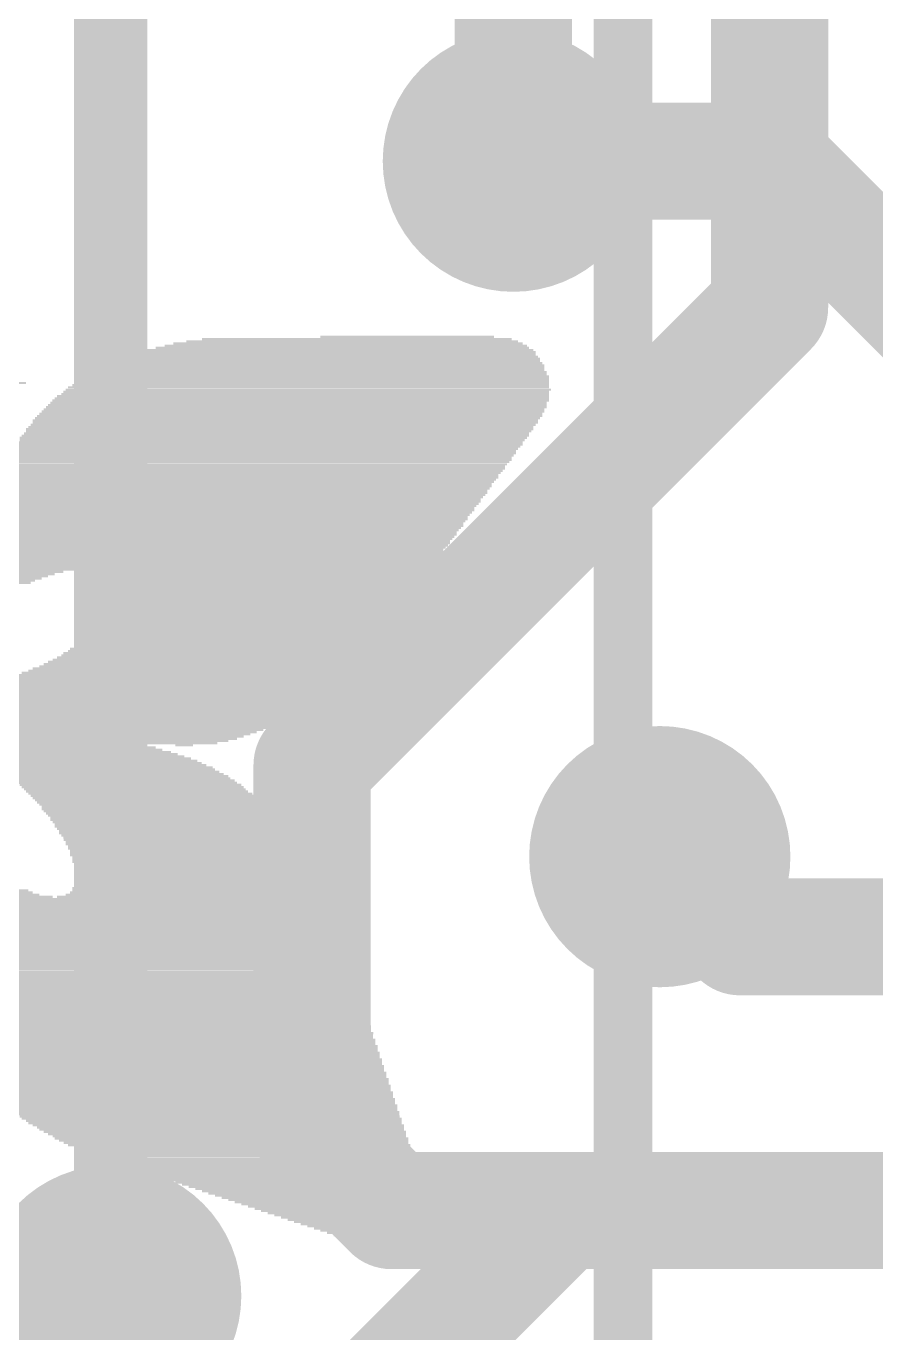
# Model space of a CAD drawing. Extents: x -2.5 to 35.7, y -0.6 to 34.3.
# Drawn here: x 18.122 to 21.07, y 15.62 to 20.154 of the extents above; entities that cross this region are included whole.
import ezdxf

# ---------------------------------------------------------------- set-up
doc = ezdxf.new("R2010")
doc.units = 0
for name, color, linetype in [('1', 12, 'CONTINUOUS'), ('16', 132, 'CONTINUOUS'), ('18', 110, 'CONTINUOUS'), ('21', 40, 'CONTINUOUS'), ('22', 6, 'CONTINUOUS')]:
    doc.layers.add(name, color=color, linetype=linetype)

# ---------------------------------------------------------------- blocks, each defined once
blk = doc.blocks.new('RECT')
blk.add_solid([(-0.5, -0.5), (0.5, -0.5), (-0.5, 0.5), (0.5, 0.5)])
blk = doc.blocks.new('ROUNDV')
at = {"const_width": 0.5}
blk.add_lwpolyline([(0, -0.25, 1), (0, 0.25, 1), (0, -0.25)], format="xyb", dxfattribs=at)

msp = doc.modelspace()

# ---------------------------------------------------------------- linework, layer by layer
at = {"layer": '1'}
for points, const_width in [([(18.415, 21.971), (18.415, 15.748)], 0.254), ([(19.812, 19.685), (19.812, 21.336)], 0.4064), ([(20.701, 19.177), (20.701, 20.955)], 0.4064), ([(20.701, 19.177), (19.1135, 17.5895)], 0.4064), ([(19.1135, 17.5895), (19.1135, 16.3195)], 0.4064), ([(20.32, 17.272), (20.598, 16.994)], 0.4064), ([(20.598, 16.994), (21.6869, 16.994)], 0.4064), ([(19.389, 16.044), (19.1135, 16.3195)], 0.4064), ([(18.288, 14.351), (19.981, 16.044)], 0.4064), ([(19.981, 16.044), (19.389, 16.044)], 0.4064), ([(19.981, 16.044), (20.193, 16.044)], 0.4064), ([(21.6869, 16.044), (20.193, 16.044)], 0.4064)]:
    msp.add_lwpolyline(points, dxfattribs=dict(at, const_width=const_width))
for points, const_width in [([(19.7104, 19.685, 1), (19.9136, 19.685)], 0.2032), ([(20.7728, 19.1052, 1), (20.6292, 19.2488)], 0.2032), ([(20.5994, 19.177, 1), (20.8026, 19.177)], 0.2032), ([(19.2151, 17.5895, 1), (19.0119, 17.5895)], 0.2032), ([(19.0417, 17.6613, 1), (19.1853, 17.5177)], 0.2032), ([(20.3918, 17.3438, 1), (20.2482, 17.2002)], 0.2032), ([(20.598, 17.0956, 1), (20.598, 16.8924)], 0.2032), ([(20.5262, 16.9222, 1), (20.6698, 17.0658)], 0.2032), ([(19.1853, 16.3913, 1), (19.0417, 16.2477)], 0.2032), ([(19.0119, 16.3195, 1), (19.2151, 16.3195)], 0.2032), ([(19.389, 16.1456, 1), (19.389, 15.9424)], 0.2032), ([(19.981, 16.1456, 1), (19.981, 15.9424)], 0.2032), ([(20.0528, 15.9722, 1), (19.9092, 16.1158)], 0.2032), ([(19.981, 15.9424, 1), (19.981, 16.1456)], 0.2032), ([(20.193, 16.1456, 1), (20.193, 15.9424)], 0.2032), ([(20.193, 15.9424, 1), (20.193, 16.1456)], 0.2032), ([(19.3172, 15.9722, 1), (19.4608, 16.1158)], 0.2032), ([(18.3515, 15.748, 1), (18.4785, 15.748)], 0.127)]:
    msp.add_lwpolyline(points, format="xyb", dxfattribs=dict(at, const_width=const_width))
at = {"layer": '16'}
for points, const_width in [([(20.701, 19.685), (19.812, 19.685)], 0.4064), ([(22.479, 17.907), (20.701, 19.685)], 0.4064), ([(18.415, 15.748), (18.415, 7.112)], 0.254)]:
    msp.add_lwpolyline(points, dxfattribs=dict(at, const_width=const_width))
for points, const_width in [([(19.812, 19.7866, 1), (19.812, 19.5834)], 0.2032), ([(20.7728, 19.7568, 1), (20.6292, 19.6132)], 0.2032), ([(20.701, 19.5834, 1), (20.701, 19.7866)], 0.2032), ([(18.4785, 15.748, 1), (18.3515, 15.748)], 0.127)]:
    msp.add_lwpolyline(points, format="xyb", dxfattribs=dict(at, const_width=const_width))
at = {"layer": '21', "const_width": 0.2032}
msp.add_lwpolyline([(20.192, 25.526), (20.192, 9.526)], dxfattribs=at)

# ---------------------------------------------------------------- block references
at = {"layer": '18', "xscale": 0.9064, "yscale": 0.9064}
for p in [(19.812, 19.685), (19.812, 19.685), (20.32, 17.272), (20.32, 17.272), (18.415, 15.748), (18.415, 15.748)]:
    msp.add_blockref('ROUNDV', p, dxfattribs=at)
at = {"layer": '22', "rotation": 180}
for p, xscale, yscale in [((19.2304, 19.0449), 1.2573, 0.0076), ((19.238, 19.0526), 1.2115, 0.0077), ((19.2532, 19.0602), 1.1506, 0.0076), ((19.2684, 19.0678), 1.0744, 0.0076), ((19.4437, 19.0754), 0.602, 0.0076), ((19.177, 18.9992), 1.4554, 0.0076), ((19.1846, 19.0068), 1.425, 0.0076), ((19.1923, 19.0145), 1.3945, 0.0077), ((19.2037, 19.0221), 1.3716, 0.0076), ((19.2112, 19.0297), 1.3411, 0.0076), ((19.2189, 19.0373), 1.2954, 0.0076), ((19.1389, 18.9535), 1.5774, 0.0076), ((19.1427, 18.9611), 1.5544, 0.0076), ((19.1503, 18.9687), 1.5392, 0.0076), ((19.1579, 18.9764), 1.524, 0.0077), ((19.1618, 18.984), 1.5011, 0.0076), ((19.1694, 18.9916), 1.4707, 0.0076), ((17.4358, 18.9154), 1.3716, 0.0076), ((19.1084, 18.9078), 1.6536, 0.0076), ((19.1122, 18.9154), 1.6459, 0.0076), ((19.1198, 18.923), 1.6307, 0.0076), ((19.1237, 18.9306), 1.6231, 0.0076), ((19.1313, 18.9383), 1.6078, 0.0077), ((19.1351, 18.9459), 1.585, 0.0076), ((19.078, 18.862), 1.7145, 0.0077), ((19.0817, 18.8697), 1.7069, 0.0076), ((19.0893, 18.8773), 1.6917, 0.0076), ((19.0932, 18.8849), 1.684, 0.0076), ((19.1008, 18.8925), 1.684, 0.0076), ((19.1008, 18.9002), 1.6688, 0.0077), ((19.0475, 18.8163), 1.7449, 0.0076), ((19.0512, 18.8239), 1.7373, 0.0077), ((19.0589, 18.8316), 1.7374, 0.0076), ((19.0627, 18.8392), 1.7298, 0.0076), ((19.0665, 18.8468), 1.7222, 0.0076), ((19.0741, 18.8544), 1.7221, 0.0076), ((19.0132, 18.7706), 1.7526, 0.0076), ((19.0208, 18.7858), 1.7526, 0.0077), ((19.0208, 18.7782), 1.7526, 0.0076), ((19.0284, 18.7935), 1.7526, 0.0076), ((19.036, 18.8011), 1.7526, 0.0076), ((19.0398, 18.8087), 1.745, 0.0076), ((18.9789, 18.7249), 1.7602, 0.0076), ((18.9865, 18.7325), 1.7602, 0.0076), ((18.9903, 18.7401), 1.7526, 0.0076), ((19.0017, 18.7554), 1.7602, 0.0076), ((18.9979, 18.7477), 1.7526, 0.0077), ((19.0055, 18.763), 1.7526, 0.0076), ((18.9446, 18.6792), 1.7526, 0.0076), ((18.9522, 18.6868), 1.7526, 0.0076), ((18.9636, 18.702), 1.7602, 0.0076), ((18.9598, 18.6944), 1.7526, 0.0076), ((18.9674, 18.7096), 1.7526, 0.0077), ((18.9751, 18.7173), 1.7526, 0.0076), ((18.6893, 18.6334), 2.2022, 0.0077), ((18.9217, 18.6411), 1.7526, 0.0076), ((18.9293, 18.6563), 1.7526, 0.0076), ((18.9293, 18.6487), 1.7526, 0.0076), ((18.937, 18.6639), 1.7526, 0.0076), ((18.9446, 18.6715), 1.7526, 0.0077), ((18.6893, 18.6258), 2.187, 0.0076), ((18.6893, 18.6182), 2.187, 0.0076), ((18.6894, 18.6106), 2.1717, 0.0076), ((18.6855, 18.603), 2.164, 0.0076), ((18.6855, 18.5953), 2.1488, 0.0077), ((18.6855, 18.5877), 2.1488, 0.0076), ((18.6855, 18.5801), 2.1336, 0.0076), ((18.6817, 18.5725), 2.126, 0.0076), ((18.6779, 18.5649), 2.1184, 0.0076), ((18.6817, 18.5572), 2.1108, 0.0077), ((18.6778, 18.5496), 2.1031, 0.0076), ((18.6778, 18.542), 2.0879, 0.0076), ((18.6778, 18.5344), 2.0879, 0.0076), ((18.6741, 18.5268), 2.0803, 0.0076), ((18.6741, 18.5191), 2.065, 0.0077), ((18.6703, 18.5115), 2.0574, 0.0076), ((18.6703, 18.5039), 2.0574, 0.0076), ((18.6665, 18.4963), 2.0497, 0.0076), ((18.6665, 18.4887), 2.0345, 0.0076), ((18.6626, 18.481), 2.0269, 0.0077), ((18.6626, 18.4734), 2.0269, 0.0076), ((18.6589, 18.4658), 2.0193, 0.0076), ((18.6589, 18.4582), 2.0041, 0.0076), ((18.655, 18.4506), 1.9964, 0.0076), ((18.655, 18.4429), 1.9964, 0.0077), ((18.6512, 18.4353), 1.9888, 0.0076), ((18.6474, 18.4277), 1.9812, 0.0076), ((18.6512, 18.4201), 1.9736, 0.0076), ((18.6474, 18.4125), 1.966, 0.0076), ((18.6436, 18.4048), 1.9584, 0.0077), ((18.6397, 18.3972), 1.9507, 0.0076), ((18.6397, 18.3896), 1.9507, 0.0076), ((18.636, 18.382), 1.9431, 0.0076), ((18.6321, 18.3744), 1.9355, 0.0076), ((18.6321, 18.3667), 1.9203, 0.0077), ((18.6321, 18.3591), 1.9203, 0.0076), ((18.6284, 18.3515), 1.9127, 0.0076), ((18.6245, 18.3439), 1.905, 0.0076), ((18.6207, 18.3363), 1.8974, 0.0076), ((18.6207, 18.3286), 1.8974, 0.0077), ((18.6169, 18.321), 1.8898, 0.0076), ((18.6131, 18.3134), 1.8822, 0.0076), ((18.6093, 18.3058), 1.8746, 0.0076), ((18.6093, 18.2982), 1.8746, 0.0076), ((18.6055, 18.2905), 1.8669, 0.0077), ((18.6016, 18.2829), 1.8593, 0.0076), ((18.6016, 18.2753), 1.8593, 0.0076), ((17.9616, 18.2601), 0.5792, 0.0076), ((17.9349, 18.2448), 0.5258, 0.0076), ((17.9235, 18.2372), 0.503, 0.0076), ((17.9121, 18.2296), 0.4801, 0.0076), ((17.9845, 18.2677), 0.6249, 0.0076), ((17.9464, 18.2524), 0.5487, 0.0077), ((18.9522, 18.2677), 1.143, 0.0076), ((18.9637, 18.2601), 1.1049, 0.0076), ((18.9674, 18.2524), 1.0821, 0.0077), ((18.9713, 18.2448), 1.0745, 0.0076), ((18.9713, 18.2372), 1.0591, 0.0076), ((18.9674, 18.2296), 1.0515, 0.0076), ((17.9045, 18.222), 0.4649, 0.0076), ((18.9674, 18.222), 1.0363, 0.0076), ((18.9674, 18.2143), 1.0363, 0.0077), ((18.9637, 18.2067), 1.0287, 0.0076), ((18.9598, 18.1991), 1.0211, 0.0076), ((18.956, 18.1915), 1.0134, 0.0076), ((18.956, 18.1839), 1.0134, 0.0076), ((18.9332, 18.1458), 0.9983, 0.0076), ((18.9293, 18.1381), 0.9906, 0.0077), ((18.9446, 18.161), 1.0058, 0.0076), ((18.9408, 18.1534), 0.9982, 0.0076), ((18.9522, 18.1762), 1.0058, 0.0077), ((18.9484, 18.1686), 0.9982, 0.0076), ((18.8951, 18.0924), 0.9983, 0.0076), ((18.9027, 18.1), 0.9982, 0.0077), ((18.9065, 18.1077), 0.9906, 0.0076), ((18.9179, 18.1229), 0.9982, 0.0076), ((18.9141, 18.1153), 0.9906, 0.0076), ((18.9255, 18.1305), 0.9982, 0.0076), ((18.857, 18.0467), 1.0135, 0.0076), ((18.8607, 18.0543), 1.0059, 0.0076), ((18.8684, 18.0619), 1.0058, 0.0077), ((18.876, 18.0696), 1.0058, 0.0076), ((18.8798, 18.0772), 0.9982, 0.0076), ((18.8874, 18.0848), 0.9982, 0.0076), ((18.8074, 18.001), 1.0363, 0.0076), ((18.815, 18.0086), 1.0363, 0.0076), ((18.8226, 18.0162), 1.0211, 0.0076), ((18.8302, 18.0238), 1.0211, 0.0077), ((18.8417, 18.0315), 1.0134, 0.0076), ((18.8494, 18.0391), 1.0135, 0.0076), ((18.7465, 17.9553), 1.0668, 0.0076), ((18.7579, 17.9629), 1.0592, 0.0076), ((18.7693, 17.9705), 1.0516, 0.0076), ((18.7769, 17.9781), 1.0515, 0.0076), ((18.7884, 17.9857), 1.0439, 0.0077), ((18.796, 17.9934), 1.044, 0.0076), ((18.6702, 17.9095), 1.1277, 0.0077), ((18.6893, 17.9172), 1.1202, 0.0076), ((18.7007, 17.9248), 1.1125, 0.0076), ((18.7159, 17.9324), 1.0973, 0.0076), ((18.7236, 17.94), 1.082, 0.0076), ((18.735, 17.9476), 1.0744, 0.0077), ((18.2855, 17.8714), 1.8211, 0.0077), ((18.2817, 17.8638), 1.8135, 0.0076), ((18.5941, 17.8791), 1.2192, 0.0076), ((18.6208, 17.8867), 1.1811, 0.0076), ((18.6398, 17.8943), 1.1582, 0.0076), ((18.6588, 17.9019), 1.1354, 0.0076), ((18.255, 17.8257), 1.7755, 0.0076), ((18.2474, 17.8181), 1.7603, 0.0076), ((18.2779, 17.8562), 1.8059, 0.0076), ((18.2703, 17.8486), 1.7907, 0.0076), ((18.2664, 17.841), 1.783, 0.0076), ((18.2626, 17.8333), 1.7754, 0.0077), ((18.175, 17.7724), 1.7679, 0.0076), ((18.1902, 17.78), 1.7678, 0.0076), ((18.2055, 17.7876), 1.7679, 0.0076), ((18.2169, 17.7952), 1.7602, 0.0077), ((18.2321, 17.8029), 1.7602, 0.0076), ((18.2397, 17.8105), 1.7602, 0.0076), ((17.2796, 17.7495), 3.4824, 0.0076), ((17.2796, 17.7419), 3.4518, 0.0076), ((17.2758, 17.7343), 3.429, 0.0076), ((17.272, 17.7267), 3.4062, 0.0076), ((18.1216, 17.7571), 1.8288, 0.0077), ((18.156, 17.7648), 1.7907, 0.0076), ((17.272, 17.719), 3.3756, 0.0077), ((17.2682, 17.7114), 3.3528, 0.0076), ((17.2644, 17.7038), 3.3147, 0.0076), ((17.2568, 17.6962), 3.2843, 0.0076), ((17.2492, 17.6886), 3.2537, 0.0076), ((17.2453, 17.6809), 3.2156, 0.0077), ((17.2339, 17.6733), 3.1776, 0.0076), ((17.2225, 17.6657), 3.1242, 0.0076), ((17.1044, 17.6581), 2.8727, 0.0076), ((18.2245, 17.6505), 0.6934, 0.0076), ((18.2474, 17.6428), 0.6935, 0.0077), ((18.274, 17.6352), 0.701, 0.0076), ((18.6702, 17.6581), 0.0609, 0.0076), ((18.2931, 17.6276), 0.7087, 0.0076), ((18.3122, 17.62), 0.7163, 0.0076), ((18.3312, 17.6124), 0.7239, 0.0076), ((18.3503, 17.6047), 0.7315, 0.0077), ((18.3654, 17.5971), 0.7315, 0.0076), ((18.3769, 17.5895), 0.7392, 0.0076), ((18.3959, 17.5819), 0.7467, 0.0076), ((18.4035, 17.5743), 0.7467, 0.0076), ((18.4188, 17.5666), 0.7468, 0.0077), ((18.4302, 17.559), 0.7544, 0.0076), ((18.4417, 17.5514), 0.762, 0.0076), ((18.4493, 17.5438), 0.762, 0.0076), ((18.4645, 17.5362), 0.762, 0.0076), ((18.4721, 17.5285), 0.762, 0.0077), ((18.4836, 17.5209), 0.7696, 0.0076), ((18.4912, 17.5133), 0.7696, 0.0076), ((18.4988, 17.5057), 0.7696, 0.0076), ((18.5064, 17.4981), 0.7696, 0.0076), ((18.5178, 17.4904), 0.7773, 0.0077), ((18.5255, 17.4828), 0.7772, 0.0076), ((18.5331, 17.4752), 0.7772, 0.0076), ((18.5407, 17.4676), 0.7772, 0.0076), ((18.5483, 17.46), 0.7773, 0.0076), ((18.5559, 17.4523), 0.7773, 0.0077), ((18.5636, 17.4447), 0.7772, 0.0076), ((18.5674, 17.4371), 0.7848, 0.0076), ((18.575, 17.4295), 0.7848, 0.0076), ((18.5827, 17.4219), 0.7849, 0.0076), ((18.5903, 17.4142), 0.7849, 0.0077), ((18.5979, 17.4066), 0.7849, 0.0076), ((18.6016, 17.399), 0.7925, 0.0076), ((18.6093, 17.3914), 0.7924, 0.0076), ((18.6131, 17.3838), 0.7848, 0.0076), ((18.6169, 17.3761), 0.7925, 0.0077), ((18.6245, 17.3685), 0.7925, 0.0076), ((18.6321, 17.3609), 0.7925, 0.0076), ((18.636, 17.3533), 0.8001, 0.0076), ((18.6397, 17.3457), 0.7925, 0.0076), ((18.6474, 17.338), 0.7924, 0.0077), ((18.6513, 17.3304), 0.8001, 0.0076), ((18.6589, 17.3228), 0.8001, 0.0076), ((18.6589, 17.3152), 0.8001, 0.0076), ((18.6665, 17.3076), 0.8001, 0.0076), ((18.6702, 17.3), 0.8077, 0.0077), ((18.6741, 17.2923), 0.8001, 0.0076), ((18.6778, 17.2847), 0.8077, 0.0076), ((18.6817, 17.2771), 0.8154, 0.0076), ((18.6855, 17.2695), 0.8078, 0.0076), ((18.6893, 17.2619), 0.8154, 0.0077), ((18.6893, 17.2542), 0.8154, 0.0076), ((18.697, 17.2466), 0.8153, 0.0076), ((18.7007, 17.239), 0.8229, 0.0076), ((18.7007, 17.2314), 0.8229, 0.0076), ((18.7046, 17.2238), 0.8305, 0.0077), ((18.7046, 17.2161), 0.8305, 0.0076), ((18.7084, 17.2085), 0.8382, 0.0076), ((18.7084, 17.2009), 0.8382, 0.0076), ((18.7122, 17.1933), 0.8458, 0.0076), ((18.7122, 17.1857), 0.8458, 0.0077), ((17.7978, 17.1399), 0.7391, 0.0076), ((17.7864, 17.1476), 0.7163, 0.0077), ((17.7825, 17.1552), 0.6934, 0.0076), ((18.7083, 17.1399), 0.8991, 0.0076), ((18.7159, 17.1476), 0.8839, 0.0077), ((18.7159, 17.1628), 0.8687, 0.0076), ((18.7159, 17.1552), 0.8687, 0.0076), ((18.716, 17.178), 0.8534, 0.0076), ((18.716, 17.1704), 0.8534, 0.0076), ((18.2855, 17.0942), 1.7907, 0.0076), ((18.2855, 17.1018), 1.7755, 0.0076), ((18.2892, 17.1095), 1.7679, 0.0077), ((18.2893, 17.1247), 1.7526, 0.0076), ((18.2931, 17.1171), 1.7602, 0.0076), ((17.8169, 17.1323), 0.7925, 0.0076), ((18.697, 17.1323), 0.9373, 0.0076), ((18.274, 17.0485), 1.844, 0.0076), ((18.2778, 17.0561), 1.8364, 0.0076), ((18.2778, 17.0637), 1.8212, 0.0076), ((18.2817, 17.0714), 1.8135, 0.0077), ((18.2855, 17.079), 1.8059, 0.0076), ((18.2855, 17.0866), 1.7907, 0.0076), ((18.255, 17.0028), 1.9126, 0.0076), ((18.2588, 17.0104), 1.905, 0.0076), ((18.2626, 17.018), 1.8822, 0.0076), ((18.2664, 17.0256), 1.8746, 0.0076), ((18.2703, 17.0333), 1.8669, 0.0077), ((18.2702, 17.0409), 1.8516, 0.0076), ((17.8206, 16.9571), 2.8118, 0.0077), ((17.8207, 16.9723), 2.7965, 0.0076), ((17.8245, 16.9647), 2.8041, 0.0076), ((18.2359, 16.9799), 1.966, 0.0076), ((18.2474, 16.9875), 1.9431, 0.0076), ((18.2474, 16.9952), 1.9279, 0.0077), ((17.8207, 16.9113), 2.8423, 0.0076), ((17.8206, 16.9342), 2.827, 0.0076), ((17.8206, 16.9266), 2.827, 0.0076), ((17.8245, 16.919), 2.8347, 0.0077), ((17.8206, 16.9494), 2.8118, 0.0076), ((17.8244, 16.9418), 2.8194, 0.0076), ((17.8207, 16.8885), 2.8575, 0.0076), ((17.8207, 16.8809), 2.8575, 0.0077), ((17.8207, 16.9037), 2.8423, 0.0076), ((17.8245, 16.8961), 2.8499, 0.0076), ((18.5141, 16.8732), 1.4859, 0.0076), ((18.5141, 16.8656), 1.4859, 0.0076), ((18.5141, 16.858), 1.4859, 0.0076), ((18.5178, 16.8504), 1.4935, 0.0076), ((18.5217, 16.8428), 1.4859, 0.0077), ((18.5217, 16.8351), 1.4859, 0.0076), ((18.5254, 16.8275), 1.4935, 0.0076), ((18.5293, 16.8199), 1.4859, 0.0076), ((18.5293, 16.8123), 1.4859, 0.0076), ((18.5331, 16.8047), 1.4936, 0.0077), ((18.537, 16.797), 1.4859, 0.0076), ((18.537, 16.7894), 1.4859, 0.0076), ((18.537, 16.7818), 1.4859, 0.0076), ((18.5407, 16.7742), 1.4935, 0.0076), ((18.5446, 16.7666), 1.4859, 0.0077), ((18.5446, 16.7589), 1.4859, 0.0076), ((18.5483, 16.7513), 1.4935, 0.0076), ((18.5522, 16.7437), 1.4859, 0.0076), ((18.5522, 16.7361), 1.4859, 0.0076), ((18.5559, 16.7285), 1.4935, 0.0077), ((18.5598, 16.7208), 1.4859, 0.0076), ((18.5598, 16.7132), 1.4859, 0.0076), ((18.5674, 16.7056), 1.4859, 0.0076), ((18.5674, 16.698), 1.4859, 0.0076), ((18.5674, 16.6904), 1.4859, 0.0077), ((18.5751, 16.6827), 1.4859, 0.0076), ((18.5751, 16.6751), 1.4859, 0.0076), ((18.5788, 16.6675), 1.4783, 0.0076), ((18.5827, 16.6599), 1.4859, 0.0076), ((18.5864, 16.6523), 1.4783, 0.0077), ((18.5864, 16.6446), 1.4783, 0.0076), ((18.594, 16.637), 1.4783, 0.0076), ((18.594, 16.6294), 1.4783, 0.0076), ((18.5979, 16.6218), 1.4707, 0.0076), ((18.6055, 16.6142), 1.4706, 0.0077), ((18.6055, 16.6065), 1.4706, 0.0076), ((18.6093, 16.5989), 1.463, 0.0076), ((18.6131, 16.5913), 1.4706, 0.0076), ((18.6169, 16.5837), 1.463, 0.0076), ((18.6207, 16.5761), 1.4554, 0.0077), ((18.6245, 16.5684), 1.4631, 0.0076), ((18.6284, 16.5608), 1.4555, 0.0076), ((18.6322, 16.5532), 1.4478, 0.0076), ((18.6398, 16.5456), 1.4478, 0.0076), ((18.6398, 16.538), 1.4478, 0.0077), ((18.6436, 16.5303), 1.4402, 0.0076), ((18.6512, 16.5227), 1.4402, 0.0076), ((18.655, 16.5151), 1.4326, 0.0076), ((18.6589, 16.5075), 1.4249, 0.0076), ((18.6665, 16.4999), 1.4249, 0.0077), ((18.6702, 16.4922), 1.4173, 0.0076), ((18.6741, 16.4846), 1.4097, 0.0076), ((18.6817, 16.477), 1.4097, 0.0076), ((18.6855, 16.4694), 1.402, 0.0076), ((18.6893, 16.4618), 1.3944, 0.0077), ((18.697, 16.4541), 1.3945, 0.0076), ((18.7007, 16.4465), 1.3869, 0.0076), ((18.7046, 16.4389), 1.3793, 0.0076), ((18.7122, 16.4313), 1.3792, 0.0076), ((18.716, 16.4237), 1.3716, 0.0077), ((18.7198, 16.416), 1.364, 0.0076), ((18.7274, 16.4084), 1.364, 0.0076), ((18.7351, 16.4008), 1.3487, 0.0076), ((18.7388, 16.3932), 1.3411, 0.0076), ((18.7464, 16.3856), 1.3411, 0.0077), ((18.754, 16.3779), 1.3259, 0.0076), ((18.7579, 16.3703), 1.3182, 0.0076), ((18.7655, 16.3627), 1.3182, 0.0076), ((18.7731, 16.3551), 1.303, 0.0076), ((18.7769, 16.3475), 1.2954, 0.0077), ((18.7884, 16.3398), 1.2878, 0.0076), ((18.796, 16.3322), 1.2726, 0.0076), ((18.7998, 16.3246), 1.265, 0.0076), ((18.8113, 16.317), 1.2573, 0.0076), ((18.8189, 16.3094), 1.2421, 0.0077), ((18.8265, 16.3017), 1.2268, 0.0076), ((18.8341, 16.2941), 1.2268, 0.0076), ((18.8417, 16.2865), 1.2116, 0.0076), ((18.8494, 16.2789), 1.1963, 0.0076), ((18.8607, 16.2713), 1.1887, 0.0077), ((18.8722, 16.2636), 1.1658, 0.0076), ((18.8798, 16.256), 1.1506, 0.0076), ((18.8912, 16.2484), 1.143, 0.0076), ((18.9027, 16.2408), 1.1201, 0.0076), ((18.9103, 16.2332), 1.1049, 0.0077), ((18.9217, 16.2255), 1.082, 0.0076), ((18.937, 16.2179), 1.0668, 0.0076), ((18.9484, 16.2103), 1.044, 0.0076), ((18.9598, 16.2027), 1.0211, 0.0076), ((18.975, 16.1951), 1.0059, 0.0077), ((18.9865, 16.1874), 0.983, 0.0076), ((18.9979, 16.1798), 0.9601, 0.0076), ((19.0131, 16.1722), 0.9449, 0.0076), ((19.0246, 16.1646), 0.922, 0.0076), ((19.0399, 16.157), 0.8915, 0.0077), ((19.0512, 16.1493), 0.8687, 0.0076), ((19.0627, 16.1417), 0.8458, 0.0076), ((19.0779, 16.1341), 0.8306, 0.0076), ((19.0893, 16.1265), 0.8077, 0.0076), ((19.1008, 16.1189), 0.7848, 0.0077), ((19.1122, 16.1112), 0.762, 0.0076), ((19.1237, 16.1036), 0.7391, 0.0076), ((19.135, 16.096), 0.7163, 0.0076), ((19.1465, 16.0884), 0.6934, 0.0076), ((19.1579, 16.0808), 0.6705, 0.0077), ((19.1694, 16.0731), 0.6477, 0.0076), ((19.177, 16.0655), 0.6172, 0.0076), ((19.1884, 16.0579), 0.5944, 0.0076), ((19.1999, 16.0503), 0.5715, 0.0076), ((19.2113, 16.0427), 0.5486, 0.0077), ((19.2189, 16.035), 0.5182, 0.0076), ((19.2304, 16.0274), 0.4953, 0.0076), ((19.238, 16.0198), 0.4649, 0.0076), ((19.2456, 16.0122), 0.4343, 0.0076), ((19.257, 16.0046), 0.4114, 0.0077), ((19.2646, 15.9969), 0.381, 0.0076), ((19.2722, 15.9893), 0.3505, 0.0076), ((19.2798, 15.9817), 0.3201, 0.0076), ((19.2875, 15.9741), 0.2896, 0.0076), ((19.2951, 15.9665), 0.259, 0.0077), ((19.2989, 15.9588), 0.221, 0.0076), ((19.3066, 15.9512), 0.1905, 0.0076), ((19.3142, 15.9436), 0.1447, 0.0076), ((19.3179, 15.936), 0.0915, 0.0076)]:
    msp.add_blockref('RECT', p, dxfattribs=dict(at, xscale=xscale, yscale=yscale))

doc.saveas('drawing.dxf')
